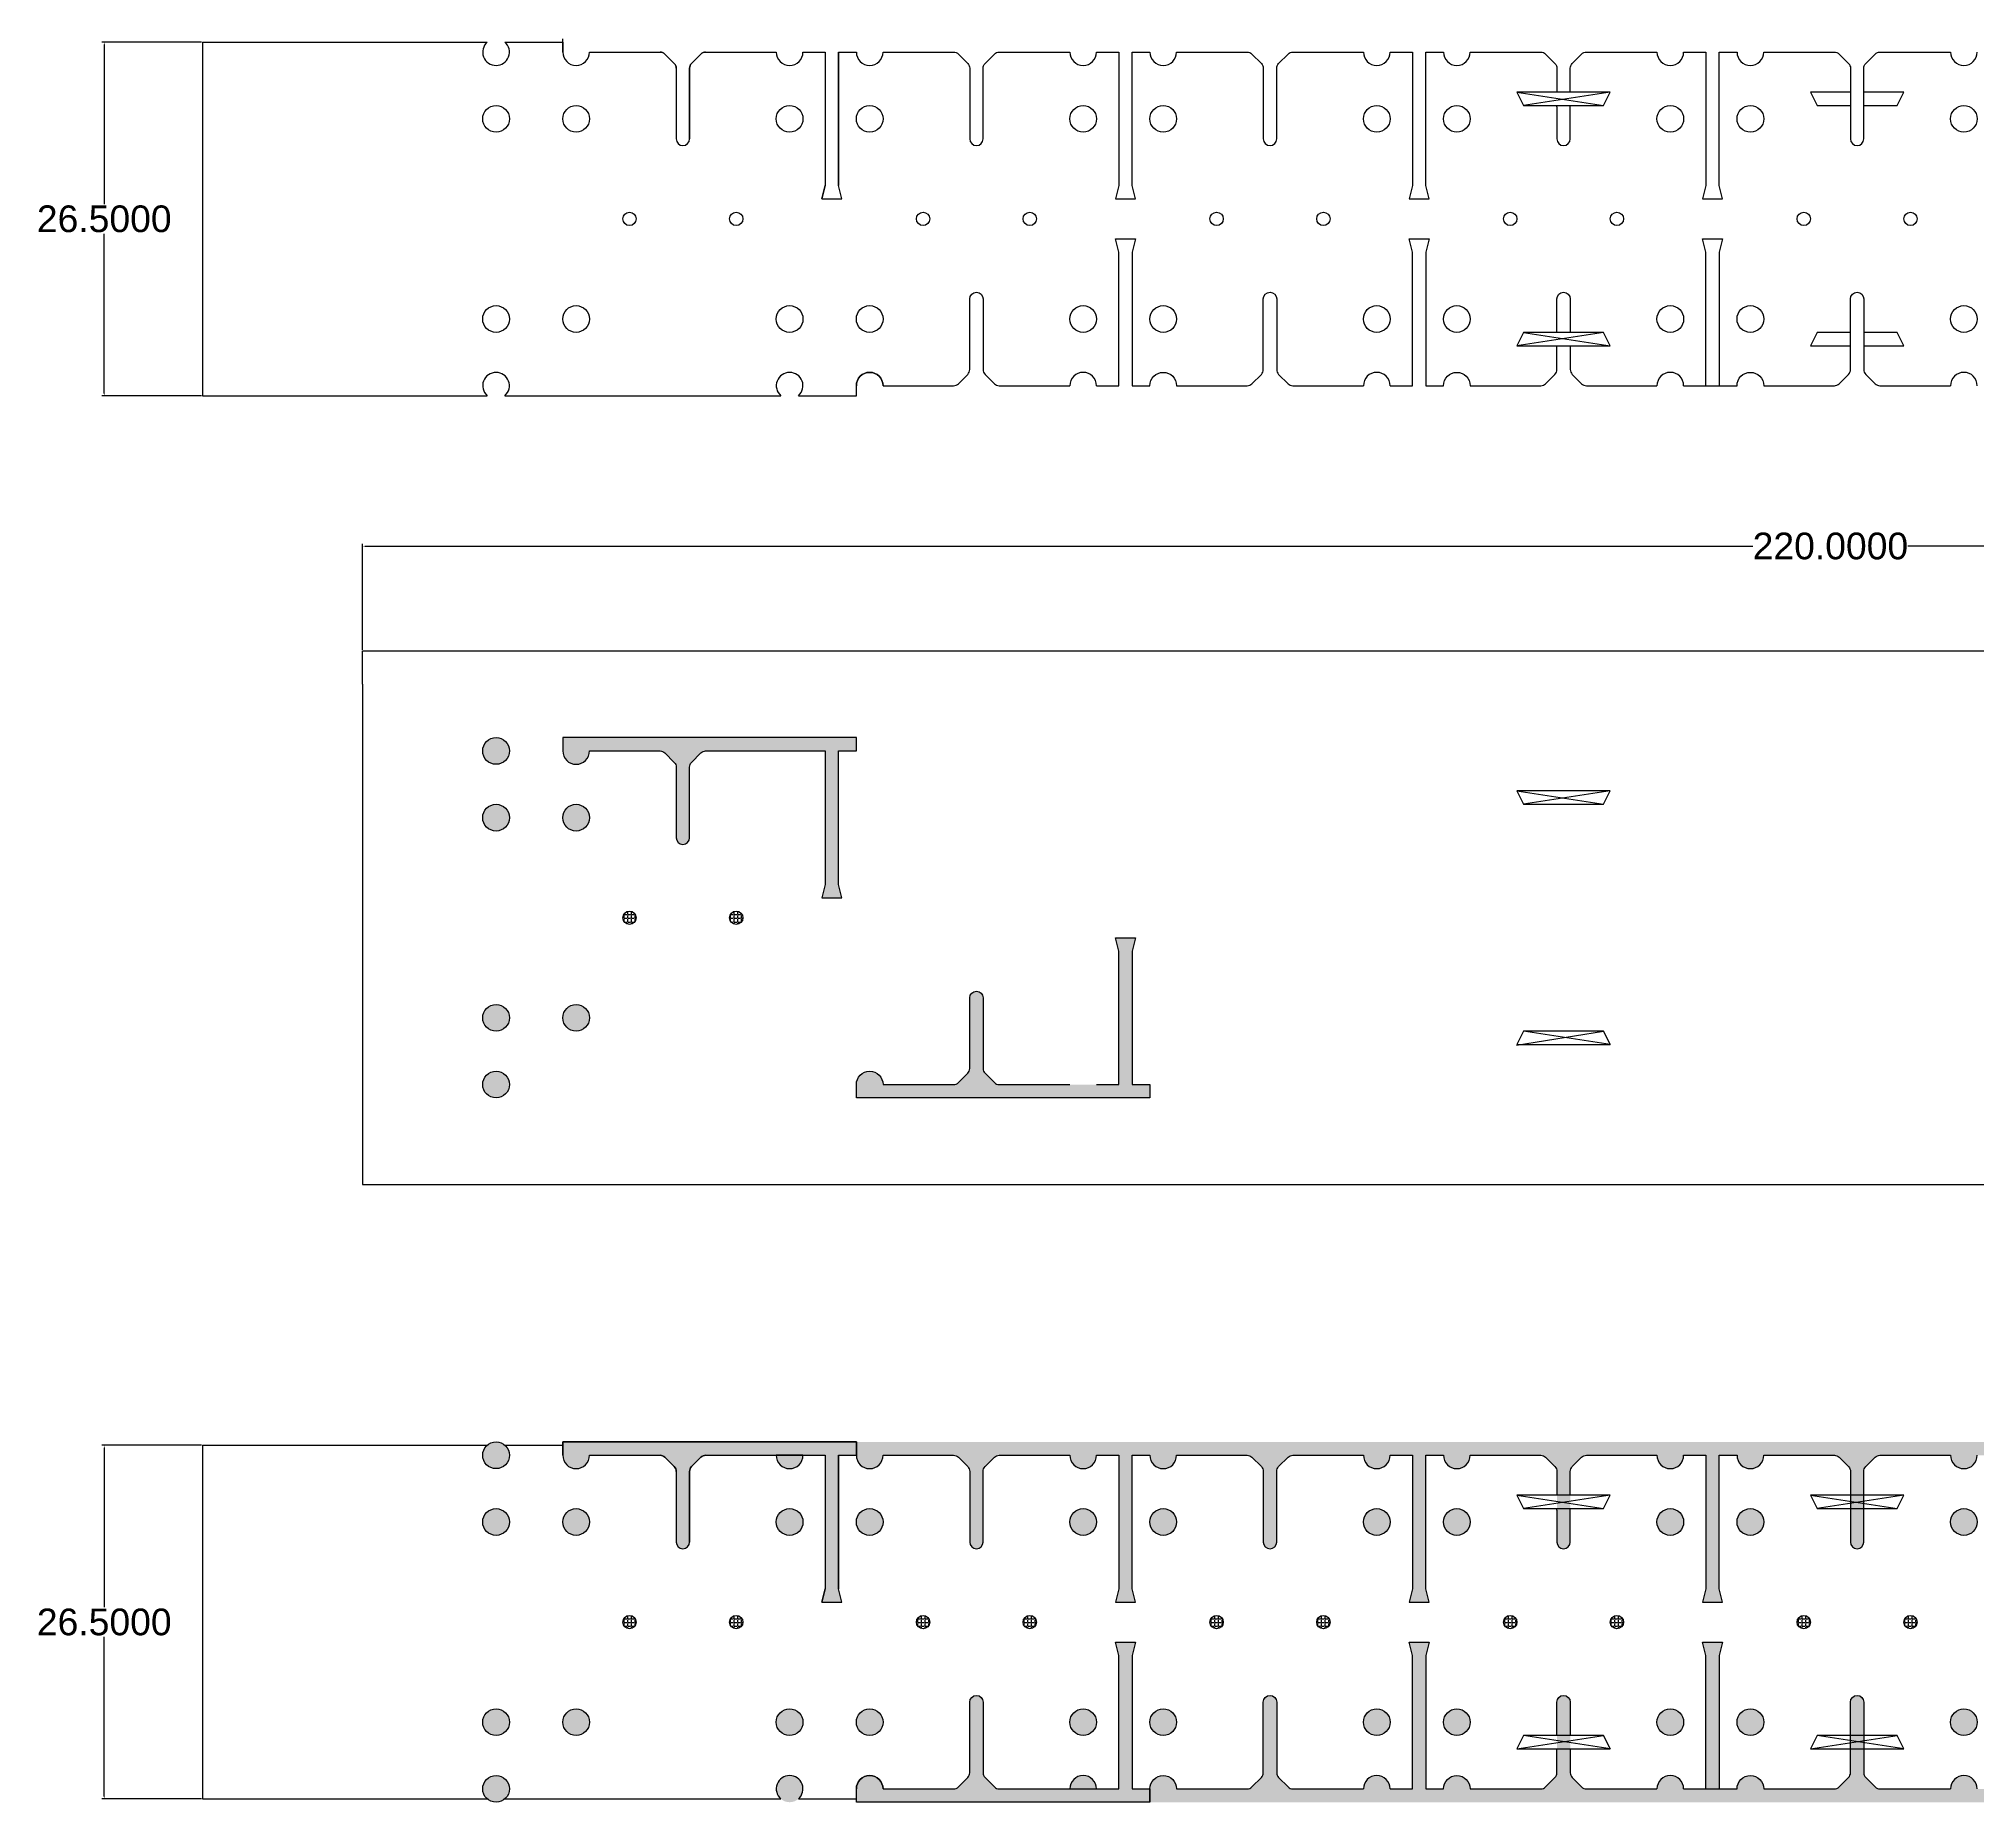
# Model space of a CAD drawing. Header units: inches. Extents: x -23 to 8667, y -441 to 273.
# Drawn here: x 0.4 to 145.7, y 132.9 to 265 of the extents above; entities that cross this region are included whole.
import ezdxf

# ---------------------------------------------------------------- set-up
doc = ezdxf.new("R2010")
doc.units = ezdxf.units.IN
doc.header["$MEASUREMENT"] = 0
doc.styles.get("Standard").update_dxf_attribs({"font": 'arial.ttf'})
doc.dimstyles.get("Standard").update_dxf_attribs({"dimtxt": 0.18, "dimasz": 0.18, "dimexe": 0.18, "dimexo": 0.0625, "dimgap": 0.09, "dimtad": 0, "dimtih": 1, "dimtoh": 1, "dimdec": 4, "dimzin": 0, "dimdsep": 46, "dimtxsty": 'Standard', "dimcen": 0.09, "dimadec": 0, "dimazin": 0, "dimtfac": 1, "dimtdec": 4, "dimtofl": 0, "dimtmove": 0, "dimatfit": 3, "dimfxl": 1, "dimtolj": 1, "dimtzin": 0, "dimarcsym": 0})
pattern_1 = [(0, (-9e-15, -46.46455), (0, 0.275), [0.2, -0.075]), (90, (-9e-15, -46.46455), (-0.275, 2e-17), [0.2, -0.075])]
pattern_2 = [(0, (-4e-14, -48.68457), (0, 0.275), [0.2, -0.075]), (90, (-4e-14, -48.68457), (-0.275, 2e-17), [0.2, -0.075])]
pattern_3 = [(0, (22, -46.46455), (0, 0.275), [0.2, -0.075]), (90, (22, -46.46455), (-0.275, 2e-17), [0.2, -0.075])]
pattern_4 = [(0, (44, -46.46455), (0, 0.275), [0.2, -0.075]), (90, (44, -46.46455), (-0.275, 2e-17), [0.2, -0.075])]
pattern_5 = [(0, (66, -46.46455), (0, 0.275), [0.2, -0.075]), (90, (66, -46.46455), (-0.275, 2e-17), [0.2, -0.075])]
pattern_6 = [(0, (88, -46.46455), (0, 0.275), [0.2, -0.075]), (90, (88, -46.46455), (-0.275, 2e-17), [0.2, -0.075])]

# ---------------------------------------------------------------- blocks, each defined once
blk = doc.blocks.new('*D21')
at = {"color": 0, "lineweight": -2, "transparency": 16777216}
for p, q in [((24.67, 219.2), (24.67, 227.16)), ((24.85, 226.98), (128.86, 226.98)), ((244.49, 226.98), (140.48, 226.98)), ((244.67, 219.2), (244.67, 227.16))]:
    blk.add_line(p, q, dxfattribs=at)
at = {"color": 0, "transparency": 16777216}
for points in [[(24.85, 227.01), (24.85, 226.95), (24.67, 226.98)], [(244.49, 227.01), (244.49, 226.95), (244.67, 226.98)]]:
    blk.add_solid(points, dxfattribs=at)
at = {"layer": 'Defpoints', "color": 0, "transparency": 16777216}
for p in [(244.67, 226.98), (24.67, 219.13), (244.67, 219.13)]:
    blk.add_point(p, dxfattribs=at)
at = {"color": 0, "transparency": 16777216, "insert": (134.67, 226.98), "char_height": 0.18, "attachment_point": 5}
blk.add_mtext('\\A1;{\\H11.11111x;220.0000}', dxfattribs=at)
blk = doc.blocks.new('*D23')
at = {"color": 0, "lineweight": -2, "transparency": 16777216}
for p, q in [((12.61, 159.6), (5.13, 159.6)), ((5.31, 159.42), (5.31, 147.47)), ((5.31, 133.28), (5.31, 145.24)), ((12.61, 133.1), (5.13, 133.1))]:
    blk.add_line(p, q, dxfattribs=at)
at = {"color": 0, "transparency": 16777216}
for points in [[(5.28, 159.42), (5.34, 159.42), (5.31, 159.6)], [(5.28, 133.28), (5.34, 133.28), (5.31, 133.1)]]:
    blk.add_solid(points, dxfattribs=at)
at = {"layer": 'Defpoints', "color": 0, "transparency": 16777216}
for p in [(12.67, 159.6), (5.31, 133.1), (12.67, 133.1)]:
    blk.add_point(p, dxfattribs=at)
at = {"color": 0, "transparency": 16777216, "insert": (5.31, 146.35), "char_height": 0.18, "attachment_point": 5}
blk.add_mtext('\\A1;{\\H11.11111x;26.5000}', dxfattribs=at)
blk = doc.blocks.new('*D28')
at = {"color": 0, "lineweight": -2, "transparency": 16777216}
for p, q in [((12.61, 264.75), (5.13, 264.75)), ((5.31, 264.57), (5.31, 252.61)), ((5.31, 238.43), (5.31, 250.39)), ((12.61, 238.25), (5.13, 238.25))]:
    blk.add_line(p, q, dxfattribs=at)
at = {"color": 0, "transparency": 16777216}
for points in [[(5.28, 264.57), (5.34, 264.57), (5.31, 264.75)], [(5.28, 238.43), (5.34, 238.43), (5.31, 238.25)]]:
    blk.add_solid(points, dxfattribs=at)
at = {"layer": 'Defpoints', "color": 0, "transparency": 16777216}
for p in [(12.67, 264.75), (5.31, 238.25), (12.67, 238.25)]:
    blk.add_point(p, dxfattribs=at)
at = {"color": 0, "transparency": 16777216, "insert": (5.31, 251.5), "char_height": 0.18, "attachment_point": 5}
blk.add_mtext('\\A1;{\\H11.11111x;26.5000}', dxfattribs=at)

msp = doc.modelspace()

# ---------------------------------------------------------------- hatches: boundary and pattern name
h = msp.add_hatch()
h.set_pattern_fill('ANGLE', color=256)
h.set_pattern_definition(pattern_2)
h.paths.add_polyline_path([(41.67258, 206.63385, 1), (39.67258, 206.63385, 1)], flags=17)
h.paths.add_polyline_path([(35.67258, 206.63385, 1), (33.67258, 206.63385, 1)])
h.paths.add_polyline_path([(35.67258, 211.63385, 1), (33.67258, 211.63385, 1)])
h.paths.add_polyline_path([(35.67258, 191.63385, 1), (33.67258, 191.63385, 1)])
h.paths.add_polyline_path([(39.67258, 191.63385, 1), (41.67258, 191.63385, 1)])
h.paths.add_polyline_path([(33.67258, 186.63385, 1), (35.67258, 186.63385, 1)])
h = msp.add_hatch()
h.set_pattern_fill('ANGLE', color=256)
h.set_pattern_definition(pattern_2)
h.paths.add_polyline_path([(50.02613, 211.48741, -0.198912367), (50.37968, 211.63385), (55.67258, 211.63385), (57.67258, 211.63385), (59.34186, 211.63385), (59.34186, 201.63385), (59.09186, 200.63385), (60.59186, 200.63385), (60.34186, 201.63385), (60.34186, 211.63385), (61.67258, 211.63385), (61.67258, 212.63385), (57.67258, 212.63385), (39.67258, 212.63385), (39.67258, 212.38385), (39.67258, 211.63385, 1), (41.67258, 211.63385), (46.96547, 211.63385, -0.198912367), (47.31902, 211.48741), (48.02613, 210.7803, -0.198912367), (48.17258, 210.42675), (48.17258, 205.13385, 0.414213562), (48.67258, 204.63385, 0.414213562), (49.17258, 205.13385), (49.17258, 210.42675, -0.198912367), (49.31902, 210.7803)])
h = msp.add_hatch()
h.set_pattern_fill('ANGLE', color=256)
h.set_pattern_definition(pattern_2)
h.paths.add_polyline_path([(45.17258, 199.13385, 1), (44.17258, 199.13385, 1)])
h.paths.add_polyline_path([(53.17258, 199.13385, 1), (52.17258, 199.13385, 1)])
h = msp.add_hatch()
h.set_pattern_fill('ANGLE', color=256)
h.set_pattern_definition(pattern_2)
h.paths.add_polyline_path([(83.67258, 186.63385), (82.34186, 186.63385), (82.34186, 196.63385), (82.59186, 197.63385), (81.09186, 197.63385), (81.34186, 196.63385), (81.34186, 186.63385), (79.67258, 186.63385), (77.67258, 186.63385), (72.37968, 186.63385, -0.198912367), (72.02613, 186.7803), (71.31902, 187.48741, -0.198912367), (71.17258, 187.84096), (71.17258, 193.13385, 0.414213562), (70.67258, 193.63385, 0.414213562), (70.17258, 193.13385), (70.17258, 187.84096, -0.198912367), (70.02613, 187.48741), (69.31902, 186.7803, -0.198912367), (68.96547, 186.63385), (63.67258, 186.63385, 1), (61.67258, 186.63385), (61.67258, 185.88385), (61.67258, 185.63385), (79.67258, 185.63385), (83.67258, 185.63385), (83.67258, 185.88385)])
h = msp.add_hatch()
h.set_pattern_fill('ANGLE', color=256)
h.set_pattern_definition(pattern_1)
h.paths.add_polyline_path([(57.67258, 159.85387), (61.67258, 159.85387), (61.67258, 159.60387), (61.67258, 158.85387), (60.34186, 158.85387), (60.34186, 148.85387), (60.59186, 147.85387), (59.09186, 147.85387), (59.34186, 148.85387), (59.34186, 158.85387), (57.67258, 158.85387), (55.67258, 158.85387), (50.37968, 158.85387, 0.198912367), (50.02613, 158.70742), (49.31902, 158.00032, 0.198912367), (49.17258, 157.64676), (49.17258, 152.35387, -0.414213562), (48.67258, 151.85387, -0.414213562), (48.17258, 152.35387), (48.17258, 157.64676, 0.198912367), (48.02613, 158.00032), (47.31902, 158.70742, 0.198912367), (46.96547, 158.85387), (41.67258, 158.85387, -1), (39.67258, 158.85387), (39.67258, 159.60387), (39.67258, 159.85387)])
h.paths.add_polyline_path([(39.67258, 153.85387, -1), (41.67258, 153.85387, -1)], flags=17)
h.paths.add_polyline_path([(33.67258, 153.85387, -1), (35.67258, 153.85387, -1)])
h.paths.add_polyline_path([(35.67258, 158.85387, -1), (33.67258, 158.85387, -1)])
h.paths.add_polyline_path([(35.67258, 138.85387, -1), (33.67258, 138.85387, -1)])
h.paths.add_polyline_path([(39.67258, 138.85387, -1), (41.67258, 138.85387, -1)])
h.paths.add_polyline_path([(35.67258, 133.85387, -1), (33.67258, 133.85387, -1)])
h = msp.add_hatch()
h.set_pattern_fill('ANGLE', color=256)
h.set_pattern_definition(pattern_3)
h.paths.add_polyline_path([(79.67258, 159.85387), (83.67258, 159.85387), (83.67258, 159.60387), (83.67258, 158.85387), (82.34186, 158.85387), (82.34186, 148.85387), (82.59186, 147.85387), (81.09186, 147.85387), (81.34186, 148.85387), (81.34186, 158.85387), (79.67258, 158.85387), (77.67258, 158.85387), (72.37968, 158.85387, 0.198912367), (72.02613, 158.70742), (71.31902, 158.00032, 0.198912367), (71.17258, 157.64676), (71.17258, 152.35387, -0.414213562), (70.67258, 151.85387, -0.414213562), (70.17258, 152.35387), (70.17258, 157.64676, 0.198912367), (70.02613, 158.00032), (69.31902, 158.70742, 0.198912367), (68.96547, 158.85387), (63.67258, 158.85387, -1), (61.67258, 158.85387), (61.67258, 159.60387), (61.67258, 159.85387)])
h.paths.add_polyline_path([(61.67258, 153.85387, -1), (63.67258, 153.85387, -1)], flags=17)
h.paths.add_polyline_path([(55.67258, 153.85387, -1), (57.67258, 153.85387, -1)])
h.paths.add_polyline_path([(57.67258, 158.85387, -1), (55.67258, 158.85387, -1)])
h.paths.add_polyline_path([(57.67258, 138.85387, -1), (55.67258, 138.85387, -1)])
h.paths.add_polyline_path([(61.67258, 138.85387, -1), (63.67258, 138.85387, -1)])
h.paths.add_polyline_path([(57.67258, 133.85387, -1), (55.67258, 133.85387, -1)])
h = msp.add_hatch()
h.set_pattern_fill('ANGLE', color=256)
h.set_pattern_definition(pattern_4)
h.paths.add_polyline_path([(101.67258, 159.85387), (105.67258, 159.85387), (105.67258, 159.60387), (105.67258, 158.85387), (104.34186, 158.85387), (104.34186, 148.85387), (104.59186, 147.85387), (103.09186, 147.85387), (103.34186, 148.85387), (103.34186, 158.85387), (101.67258, 158.85387), (99.67258, 158.85387), (94.37968, 158.85387, 0.198912367), (94.02613, 158.70742), (93.31902, 158.00032, 0.198912367), (93.17258, 157.64676), (93.17258, 152.35387, -0.414213562), (92.67258, 151.85387, -0.414213562), (92.17258, 152.35387), (92.17258, 157.64676, 0.198912367), (92.02613, 158.00032), (91.31902, 158.70742, 0.198912367), (90.96547, 158.85387), (85.67258, 158.85387, -1), (83.67258, 158.85387), (83.67258, 159.60387), (83.67258, 159.85387)])
h.paths.add_polyline_path([(83.67258, 153.85387, -1), (85.67258, 153.85387, -1)], flags=17)
h.paths.add_polyline_path([(77.67258, 153.85387, -1), (79.67258, 153.85387, -1)])
h.paths.add_polyline_path([(79.67258, 158.85387, -1), (77.67258, 158.85387, -1)])
h.paths.add_polyline_path([(79.67258, 138.85387, -1), (77.67258, 138.85387, -1)])
h.paths.add_polyline_path([(83.67258, 138.85387, -1), (85.67258, 138.85387, -1)])
h.paths.add_polyline_path([(79.67258, 133.85387, -1), (77.67258, 133.85387, -1)])
h = msp.add_hatch()
h.set_pattern_fill('ANGLE', color=256)
h.set_pattern_definition(pattern_5)
h.paths.add_polyline_path([(123.67258, 159.85387), (127.67258, 159.85387), (127.67258, 159.60387), (127.67258, 158.85387), (126.34186, 158.85387), (126.34186, 148.85387), (126.59186, 147.85387), (125.09186, 147.85387), (125.34186, 148.85387), (125.34186, 158.85387), (123.67258, 158.85387), (121.67258, 158.85387), (116.37968, 158.85387, 0.198912367), (116.02613, 158.70742), (115.31902, 158.00032, 0.198912367), (115.17258, 157.64676), (115.17258, 152.35387, -0.414213562), (114.67258, 151.85387, -0.414213562), (114.17258, 152.35387), (114.17258, 157.64676, 0.198912367), (114.02613, 158.00032), (113.31902, 158.70742, 0.198912367), (112.96547, 158.85387), (107.67258, 158.85387, -1), (105.67258, 158.85387), (105.67258, 159.60387), (105.67258, 159.85387)])
h.paths.add_polyline_path([(105.67258, 153.85387, -1), (107.67258, 153.85387, -1)], flags=17)
h.paths.add_polyline_path([(99.67258, 153.85387, -1), (101.67258, 153.85387, -1)])
h.paths.add_polyline_path([(101.67258, 158.85387, -1), (99.67258, 158.85387, -1)])
h.paths.add_polyline_path([(101.67258, 138.85387, -1), (99.67258, 138.85387, -1)])
h.paths.add_polyline_path([(105.67258, 138.85387, -1), (107.67258, 138.85387, -1)])
h.paths.add_polyline_path([(101.67258, 133.85387, -1), (99.67258, 133.85387, -1)])
h = msp.add_hatch()
h.set_pattern_fill('ANGLE', color=256)
h.set_pattern_definition(pattern_6)
h.paths.add_polyline_path([(145.67258, 159.85387), (149.67258, 159.85387), (149.67258, 159.60387), (149.67258, 158.85387), (148.34186, 158.85387), (148.34186, 148.85387), (148.59186, 147.85387), (147.09186, 147.85387), (147.34186, 148.85387), (147.34186, 158.85387), (145.67258, 158.85387), (143.67258, 158.85387), (138.37968, 158.85387, 0.198912367), (138.02613, 158.70742), (137.31902, 158.00032, 0.198912367), (137.17258, 157.64676), (137.17258, 152.35387, -0.414213562), (136.67258, 151.85387, -0.414213562), (136.17258, 152.35387), (136.17258, 157.64676, 0.198912367), (136.02613, 158.00032), (135.31902, 158.70742, 0.198912367), (134.96547, 158.85387), (129.67258, 158.85387, -1), (127.67258, 158.85387), (127.67258, 159.60387), (127.67258, 159.85387)])
h.paths.add_polyline_path([(127.67258, 153.85387, -1), (129.67258, 153.85387, -1)], flags=17)
h.paths.add_polyline_path([(121.67258, 153.85387, -1), (123.67258, 153.85387, -1)])
h.paths.add_polyline_path([(123.67258, 158.85387, -1), (121.67258, 158.85387, -1)])
h.paths.add_polyline_path([(123.67258, 138.85387, -1), (121.67258, 138.85387, -1)])
h.paths.add_polyline_path([(127.67258, 138.85387, -1), (129.67258, 138.85387, -1)])
h.paths.add_polyline_path([(123.67258, 133.85387, -1), (121.67258, 133.85387, -1)])
h = msp.add_hatch()
h.set_pattern_fill('ANGLE', color=256)
h.set_pattern_definition([(0, (110, -46.46455), (0, 0.275), [0.2, -0.075]), (90, (110, -46.46455), (-0.275, 2e-17), [0.2, -0.075])])
h.paths.add_polyline_path([(167.67258, 159.85387), (171.67258, 159.85387), (171.67258, 159.60387), (171.67258, 158.85387), (170.34186, 158.85387), (170.34186, 148.85387), (170.59186, 147.85387), (169.09186, 147.85387), (169.34186, 148.85387), (169.34186, 158.85387), (167.67258, 158.85387), (165.67258, 158.85387), (160.37968, 158.85387, 0.198912367), (160.02613, 158.70742), (159.31902, 158.00032, 0.198912367), (159.17258, 157.64676), (159.17258, 152.35387, -0.414213562), (158.67258, 151.85387, -0.414213562), (158.17258, 152.35387), (158.17258, 157.64676, 0.198912367), (158.02613, 158.00032), (157.31902, 158.70742, 0.198912367), (156.96547, 158.85387), (151.67258, 158.85387, -1), (149.67258, 158.85387), (149.67258, 159.60387), (149.67258, 159.85387)])
h.paths.add_polyline_path([(149.67258, 153.85387, -1), (151.67258, 153.85387, -1)], flags=17)
h.paths.add_polyline_path([(143.67258, 153.85387, -1), (145.67258, 153.85387, -1)])
h.paths.add_polyline_path([(145.67258, 158.85387, -1), (143.67258, 158.85387, -1)])
h.paths.add_polyline_path([(145.67258, 138.85387, -1), (143.67258, 138.85387, -1)])
h.paths.add_polyline_path([(149.67258, 138.85387, -1), (151.67258, 138.85387, -1)])
h.paths.add_polyline_path([(145.67258, 133.85387, -1), (143.67258, 133.85387, -1)])
h = msp.add_hatch()
h.set_pattern_fill('ANGLE', color=256)
h.set_pattern_definition(pattern_1)
h.paths.add_polyline_path([(45.17258, 146.35387, 1), (44.17258, 146.35387, 1)])
h.paths.add_polyline_path([(53.17258, 146.35387, 1), (52.17258, 146.35387, 1)])
h = msp.add_hatch()
h.set_pattern_fill('ANGLE', color=256)
h.set_pattern_definition(pattern_3)
h.paths.add_polyline_path([(67.17258, 146.35387, 1), (66.17258, 146.35387, 1)])
h.paths.add_polyline_path([(75.17258, 146.35387, 1), (74.17258, 146.35387, 1)])
h = msp.add_hatch()
h.set_pattern_fill('ANGLE', color=256)
h.set_pattern_definition(pattern_4)
h.paths.add_polyline_path([(89.17258, 146.35387, 1), (88.17258, 146.35387, 1)])
h.paths.add_polyline_path([(97.17258, 146.35387, 1), (96.17258, 146.35387, 1)])
h = msp.add_hatch()
h.set_pattern_fill('ANGLE', color=256)
h.set_pattern_definition(pattern_5)
h.paths.add_polyline_path([(111.17258, 146.35387, 1), (110.17258, 146.35387, 1)])
h.paths.add_polyline_path([(119.17258, 146.35387, 1), (118.17258, 146.35387, 1)])
h = msp.add_hatch()
h.set_pattern_fill('ANGLE', color=256)
h.set_pattern_definition(pattern_6)
h.paths.add_polyline_path([(133.17258, 146.35387, 1), (132.17258, 146.35387, 1)])
h.paths.add_polyline_path([(141.17258, 146.35387, 1), (140.17258, 146.35387, 1)])
h = msp.add_hatch()
h.set_pattern_fill('ANGLE', color=256)
h.set_pattern_definition(pattern_1)
h.paths.add_polyline_path([(83.67258, 133.85387), (82.34186, 133.85387), (82.34186, 143.85387), (82.59186, 144.85387), (81.09186, 144.85387), (81.34186, 143.85387), (81.34186, 133.85387), (79.67258, 133.85387), (77.67258, 133.85387), (72.37968, 133.85387, -0.198912367), (72.02613, 134.00032), (71.31902, 134.70742, -0.198912367), (71.17258, 135.06098), (71.17258, 140.35387, 0.414213562), (70.67258, 140.85387, 0.414213562), (70.17258, 140.35387), (70.17258, 135.06098, -0.198912367), (70.02613, 134.70742), (69.31902, 134.00032, -0.198912367), (68.96547, 133.85387), (63.67258, 133.85387, 1), (61.67258, 133.85387), (61.67258, 133.10387), (61.67258, 132.85387), (79.67258, 132.85387), (83.67258, 132.85387), (83.67258, 133.10387)])
h = msp.add_hatch()
h.set_pattern_fill('ANGLE', color=256)
h.set_pattern_definition(pattern_3)
h.paths.add_polyline_path([(105.67258, 133.85387), (104.34186, 133.85387), (104.34186, 143.85387), (104.59186, 144.85387), (103.09186, 144.85387), (103.34186, 143.85387), (103.34186, 133.85387), (101.67258, 133.85387), (99.67258, 133.85387), (94.37968, 133.85387, -0.198912367), (94.02613, 134.00032), (93.31902, 134.70742, -0.198912367), (93.17258, 135.06098), (93.17258, 140.35387, 0.414213562), (92.67258, 140.85387, 0.414213562), (92.17258, 140.35387), (92.17258, 135.06098, -0.198912367), (92.02613, 134.70742), (91.31902, 134.00032, -0.198912367), (90.96547, 133.85387), (85.67258, 133.85387, 1), (83.67258, 133.85387), (83.67258, 133.10387), (83.67258, 132.85387), (101.67258, 132.85387), (105.67258, 132.85387), (105.67258, 133.10387)])
h = msp.add_hatch()
h.set_pattern_fill('ANGLE', color=256)
h.set_pattern_definition(pattern_4)
h.paths.add_polyline_path([(127.67258, 133.85387), (126.34186, 133.85387), (126.34186, 143.85387), (126.59186, 144.85387), (125.09186, 144.85387), (125.34186, 143.85387), (125.34186, 133.85387), (123.67258, 133.85387), (121.67258, 133.85387), (116.37968, 133.85387, -0.198912367), (116.02613, 134.00032), (115.31902, 134.70742, -0.198912367), (115.17258, 135.06098), (115.17258, 140.35387, 0.414213562), (114.67258, 140.85387, 0.414213562), (114.17258, 140.35387), (114.17258, 135.06098, -0.198912367), (114.02613, 134.70742), (113.31902, 134.00032, -0.198912367), (112.96547, 133.85387), (107.67258, 133.85387, 1), (105.67258, 133.85387), (105.67258, 133.10387), (105.67258, 132.85387), (123.67258, 132.85387), (127.67258, 132.85387), (127.67258, 133.10387)])
h = msp.add_hatch()
h.set_pattern_fill('ANGLE', color=256)
h.set_pattern_definition(pattern_5)
h.paths.add_polyline_path([(149.67258, 133.85387), (148.34186, 133.85387), (148.34186, 143.85387), (148.59186, 144.85387), (147.09186, 144.85387), (147.34186, 143.85387), (147.34186, 133.85387), (145.67258, 133.85387), (143.67258, 133.85387), (138.37968, 133.85387, -0.198912367), (138.02613, 134.00032), (137.31902, 134.70742, -0.198912367), (137.17258, 135.06098), (137.17258, 140.35387, 0.414213562), (136.67258, 140.85387, 0.414213562), (136.17258, 140.35387), (136.17258, 135.06098, -0.198912367), (136.02613, 134.70742), (135.31902, 134.00032, -0.198912367), (134.96547, 133.85387), (129.67258, 133.85387, 1), (127.67258, 133.85387), (127.67258, 133.10387), (127.67258, 132.85387), (145.67258, 132.85387), (149.67258, 132.85387), (149.67258, 133.10387)])

# ---------------------------------------------------------------- linework, layer by layer
for p, q in [((12.67258, 264.75243), (34.01114, 264.75243)), ((12.67258, 264.75243), (12.67258, 238.25243)), ((12.67258, 264.75243), (34.01114, 264.75243)), ((35.33401, 264.75243), (39.67258, 264.75243)), ((39.67258, 264.75243), (39.67258, 265.00243)), ((39.67258, 264.00243), (39.67258, 264.75243)), ((41.67258, 264.00243), (46.96547, 264.00243)), ((47.31902, 263.85598), (48.02613, 263.14887)), ((50.02613, 263.85598), (49.31902, 263.14887)), ((50.37968, 264.00243), (55.67258, 264.00243)), ((57.67258, 264.00243), (59.34186, 264.00243)), ((59.34186, 264.00243), (59.34186, 254.00243)), ((60.34186, 264.00243), (60.34186, 254.00243)), ((60.34186, 264.00243), (61.67258, 264.00243)), ((63.67258, 264.00243), (68.96547, 264.00243)), ((72.37968, 264.00243), (77.67258, 264.00243)), ((79.67258, 264.00243), (81.34186, 264.00243)), ((82.34186, 264.00243), (83.67258, 264.00243)), ((85.67258, 264.00243), (90.96547, 264.00243)), ((94.37968, 264.00243), (99.67258, 264.00243)), ((101.67258, 264.00243), (103.34186, 264.00243)), ((104.34186, 264.00243), (105.67258, 264.00243)), ((107.67258, 264.00243), (112.96547, 264.00243)), ((116.37968, 264.00243), (121.67258, 264.00243)), ((123.67258, 264.00243), (125.34186, 264.00243)), ((126.34186, 264.00243), (127.67258, 264.00243)), ((129.67258, 264.00243), (134.96547, 264.00243)), ((138.37968, 264.00243), (143.67258, 264.00243)), ((48.17258, 262.79532), (48.17258, 257.50243)), ((49.17258, 262.79532), (49.17258, 257.50243)), ((111.17258, 261.00243), (117.67258, 260.00243)), ((118.17258, 261.00243), (111.67258, 260.00243)), ((117.67258, 260.00243), (118.17258, 261.00243)), ((114.17258, 259.8944), (114.17258, 260.00243)), ((115.17258, 259.8944), (115.17258, 260.00243)), ((48.67258, 257.00243), (48.67258, 257.00243)), ((59.09186, 253.00243), (59.34186, 254.00243)), ((59.09186, 253.00243), (60.59186, 253.00243)), ((60.59186, 253.00243), (60.34186, 254.00243)), ((117.67258, 243.00243), (111.17258, 242.00243)), ((111.67258, 243.00243), (118.17258, 242.00243)), ((118.17258, 242.00243), (117.67258, 243.00243)), ((12.67258, 238.25243), (34.01114, 238.25243)), ((35.33401, 238.25243), (56.01114, 238.25243)), ((57.33401, 238.25243), (61.67258, 238.25243)), ((85.67258, 239.00243), (90.96547, 239.00243)), ((94.37968, 239.00243), (99.67258, 239.00243)), ((101.67258, 239.00243), (103.34186, 239.00243)), ((104.34186, 239.00243), (105.67258, 239.00243)), ((107.67258, 239.00243), (112.96547, 239.00243)), ((116.37968, 239.00243), (121.67258, 239.00243)), ((123.67258, 239.00243), (125.34186, 239.00243)), ((123.67258, 239.00243), (127.67258, 239.00243)), ((126.34186, 239.00243), (127.67258, 239.00243)), ((129.67258, 239.00243), (134.96547, 239.00243)), ((129.67258, 239.00243), (134.96547, 239.00243)), ((138.37968, 239.00243), (143.67258, 239.00243)), ((138.37968, 239.00243), (143.67258, 239.00243)), ((24.67258, 216.63385), (24.67258, 219.13385)), ((24.67258, 219.13385), (244.67258, 219.13385)), ((24.67258, 216.63385), (24.67258, 181.63385)), ((111.17258, 208.63385), (117.67258, 207.63385)), ((118.17258, 208.63385), (111.67258, 207.63385)), ((117.67258, 207.63385), (118.17258, 208.63385)), ((111.1518, 189.59231), (117.67258, 190.63385)), ((118.17258, 189.63385), (111.67258, 190.63385)), ((117.67258, 190.63385), (118.17258, 189.63385)), ((24.67258, 181.63385), (24.67258, 179.13385)), ((24.67258, 179.13385), (244.67258, 179.13385)), ((39.67258, 159.60387), (39.67258, 159.85387)), ((39.67258, 159.85387), (57.67258, 159.85387)), ((57.67258, 159.85387), (61.67258, 159.85387)), ((61.67258, 159.85387), (61.67258, 159.60387)), ((12.67258, 159.60387), (34.01114, 159.60387)), ((12.67258, 159.60387), (12.67258, 133.10387)), ((12.67258, 159.60387), (34.01114, 159.60387)), ((35.33401, 159.60387), (39.67258, 159.60387)), ((39.67258, 158.85387), (39.67258, 159.60387)), ((41.67258, 158.85387), (46.96547, 158.85387)), ((47.31902, 158.70742), (48.02613, 158.00032)), ((50.02613, 158.70742), (49.31902, 158.00032)), ((50.37968, 158.85387), (55.67258, 158.85387)), ((57.67258, 158.85387), (55.67258, 158.85387)), ((57.67258, 158.85387), (59.34186, 158.85387)), ((59.34186, 158.85387), (59.34186, 148.85387)), ((60.34186, 158.85387), (60.34186, 148.85387)), ((60.34186, 158.85387), (61.67258, 158.85387)), ((61.67258, 158.85387), (61.67258, 159.60387)), ((63.67258, 158.85387), (68.96547, 158.85387)), ((72.37968, 158.85387), (77.67258, 158.85387)), ((79.67258, 158.85387), (81.34186, 158.85387)), ((82.34186, 158.85387), (83.67258, 158.85387)), ((85.67258, 158.85387), (90.96547, 158.85387)), ((94.37968, 158.85387), (99.67258, 158.85387)), ((101.67258, 158.85387), (103.34186, 158.85387)), ((104.34186, 158.85387), (105.67258, 158.85387)), ((107.67258, 158.85387), (112.96547, 158.85387)), ((116.37968, 158.85387), (121.67258, 158.85387)), ((123.67258, 158.85387), (125.34186, 158.85387)), ((126.34186, 158.85387), (127.67258, 158.85387)), ((129.67258, 158.85387), (134.96547, 158.85387)), ((138.37968, 158.85387), (143.67258, 158.85387)), ((48.17258, 157.64676), (48.17258, 152.35387)), ((49.17258, 157.64676), (49.17258, 152.35387)), ((111.17258, 155.85387), (117.67258, 154.85387)), ((118.17258, 155.85387), (111.67258, 154.85387)), ((117.67258, 154.85387), (118.17258, 155.85387)), ((133.17258, 155.85387), (139.67258, 154.85387)), ((140.17258, 155.85387), (133.67258, 154.85387)), ((114.17258, 154.74584), (114.17258, 154.85387)), ((115.17258, 154.74584), (115.17258, 154.85387)), ((48.67258, 151.85387), (48.67258, 151.85387)), ((59.09186, 147.85387), (59.34186, 148.85387)), ((60.59186, 147.85387), (60.34186, 148.85387)), ((59.09186, 147.85387), (60.59186, 147.85387)), ((111.17258, 136.85387), (117.67258, 137.85387)), ((118.17258, 136.85387), (111.67258, 137.85387)), ((117.67258, 137.85387), (118.17258, 136.85387)), ((133.17258, 136.85387), (139.67258, 137.85387)), ((140.17258, 136.85387), (133.67258, 137.85387)), ((77.67258, 133.85387), (79.67258, 133.85387)), ((85.67258, 133.85387), (90.96547, 133.85387)), ((94.37968, 133.85387), (99.67258, 133.85387)), ((101.67258, 133.85387), (103.34186, 133.85387)), ((104.34186, 133.85387), (105.67258, 133.85387)), ((107.67258, 133.85387), (112.96547, 133.85387)), ((116.37968, 133.85387), (121.67258, 133.85387)), ((123.67258, 133.85387), (125.34186, 133.85387)), ((123.67258, 133.85387), (127.67258, 133.85387)), ((126.34186, 133.85387), (127.67258, 133.85387)), ((129.67258, 133.85387), (134.96547, 133.85387)), ((129.67258, 133.85387), (134.96547, 133.85387)), ((138.37968, 133.85387), (143.67258, 133.85387)), ((138.37968, 133.85387), (143.67258, 133.85387)), ((12.67258, 133.10387), (34.01114, 133.10387)), ((35.33401, 133.10387), (56.01114, 133.10387)), ((57.33401, 133.10387), (61.67258, 133.10387))]:
    msp.add_line(p, q)
for points in [[(39.67258, 264.75243), (39.67258, 264.00243, 1), (41.67258, 264.00243), (46.96547, 264.00243, -0.198912367), (47.31902, 263.85598), (48.02613, 263.14887, -0.198912367), (48.17258, 262.79532), (48.17258, 257.50243, 0.414213562), (48.67258, 257.00243, 0.414213562), (49.17258, 257.50243), (49.17258, 262.79532, -0.198912367), (49.31902, 263.14887), (50.02613, 263.85598, -0.198912367), (50.37968, 264.00243), (55.67258, 264.00243)], [(61.67258, 264.00243, 1), (63.67258, 264.00243), (68.96547, 264.00243, -0.198912367), (69.31902, 263.85598), (70.02613, 263.14887, -0.198912367), (70.17258, 262.79532), (70.17258, 257.50243, 0.414213562), (70.67258, 257.00243, 0.414213562), (71.17258, 257.50243), (71.17258, 262.79532, -0.198912367), (71.31902, 263.14887), (72.02613, 263.85598, -0.198912367), (72.37968, 264.00243), (77.67258, 264.00243)], [(83.67258, 264.00243, 1), (85.67258, 264.00243), (90.96547, 264.00243, -0.198912367), (91.31902, 263.85598), (92.02613, 263.14887, -0.198912367), (92.17258, 262.79532), (92.17258, 257.50243, 0.414213562), (92.67258, 257.00243, 0.414213562), (93.17258, 257.50243), (93.17258, 262.79532, -0.198912367), (93.31902, 263.14887), (94.02613, 263.85598, -0.198912367), (94.37968, 264.00243), (99.67258, 264.00243)], [(105.67258, 264.00243), (105.67258, 264.00243, 1), (107.67258, 264.00243), (112.96547, 264.00243, -0.198912367), (113.31902, 263.85598), (114.02613, 263.14887, -0.198912367), (114.17258, 262.79532), (114.17258, 261.00243)], [(115.17258, 261.00243), (115.17258, 262.79532, -0.198912367), (115.31902, 263.14887), (116.02613, 263.85598, -0.198912367), (116.37968, 264.00243), (121.67258, 264.00243)], [(127.67258, 264.00243, 1), (129.67258, 264.00243), (134.96547, 264.00243, -0.198912367), (135.31902, 263.85598), (136.02613, 263.14887, -0.198912367), (136.17258, 262.79532), (136.17258, 257.50243, 0.414213562), (136.67258, 257.00243, 0.414213562), (137.17258, 257.50243), (137.17258, 262.79532, -0.198912367), (137.31902, 263.14887), (138.02613, 263.85598, -0.198912367), (138.37968, 264.00243), (143.67258, 264.00243)], [(114.17258, 259.8944), (114.17258, 257.50243, 0.414213562), (114.67258, 257.00243, 0.414213562), (115.17258, 257.50243), (115.17258, 259.8944)], [(61.67258, 238.25243), (61.67258, 239.00243, -1), (63.67258, 239.00243), (68.96547, 239.00243, 0.198912367), (69.31902, 239.14887), (70.02613, 239.85598, 0.198912367), (70.17258, 240.20953), (70.17258, 245.50243, -0.414213562), (70.67258, 246.00243, -0.414213562), (71.17258, 245.50243), (71.17258, 240.20953, 0.198912367), (71.31902, 239.85598), (72.02613, 239.14887, 0.198912367), (72.37968, 239.00243), (77.67258, 239.00243)], [(83.67258, 239.00243, -1), (85.67258, 239.00243), (90.96547, 239.00243, 0.198912367), (91.31902, 239.14887), (92.02613, 239.85598, 0.198912367), (92.17258, 240.20953), (92.17258, 245.50243, -0.414213562), (92.67258, 246.00243, -0.414213562), (93.17258, 245.50243), (93.17258, 240.20953, 0.198912367), (93.31902, 239.85598), (94.02613, 239.14887, 0.198912367), (94.37968, 239.00243), (99.67258, 239.00243)], [(114.17258, 243.00243), (114.17258, 245.50243, -0.414213562), (114.67258, 246.00243, -0.414213562), (115.17258, 245.50243), (115.17258, 243.00243)], [(127.67258, 239.00243, -1), (129.67258, 239.00243), (134.96547, 239.00243, 0.198912367), (135.31902, 239.14887), (136.02613, 239.85598, 0.198912367), (136.17258, 240.20953), (136.17258, 245.50243, -0.414213562), (136.67258, 246.00243, -0.414213562), (137.17258, 245.50243), (137.17258, 240.20953, 0.198912367), (137.31902, 239.85598), (138.02613, 239.14887, 0.198912367), (138.37968, 239.00243), (143.67258, 239.00243)], [(105.67258, 239.00243, -1), (107.67258, 239.00243), (112.96547, 239.00243, 0.198912367), (113.31902, 239.14887), (114.02613, 239.85598, 0.198912367), (114.17258, 240.20953), (114.17258, 242.00243)], [(115.17258, 242.00243), (115.17258, 240.20953, 0.198912367), (115.31902, 239.85598), (116.02613, 239.14887, 0.198912367), (116.37968, 239.00243), (121.67258, 239.00243)], [(79.67258, 186.63385), (79.67258, 186.63385), (81.34186, 186.63385), (81.34186, 196.63385), (81.09186, 197.63385), (82.59186, 197.63385), (82.34186, 196.63385), (82.34186, 186.63385), (83.67258, 186.63385), (83.67258, 185.88385), (83.67258, 185.63385), (79.67258, 185.63385), (61.67258, 185.63385), (61.67258, 185.88385), (61.67258, 186.63385, -1), (63.67258, 186.63385), (68.96547, 186.63385, 0.198912367), (69.31902, 186.7803), (70.02613, 187.48741, 0.198912367), (70.17258, 187.84096), (70.17258, 193.13385, -0.414213562), (70.67258, 193.63385, -0.414213562), (71.17258, 193.13385), (71.17258, 187.84096, 0.198912367), (71.31902, 187.48741), (72.02613, 186.7803, 0.198912367), (72.37968, 186.63385), (77.67258, 186.63385)], [(61.67258, 159.85387), (61.67258, 159.60387), (61.67258, 158.85387, 1), (63.67258, 158.85387), (68.96547, 158.85387, -0.198912367), (69.31902, 158.70742), (70.02613, 158.00032, -0.198912367), (70.17258, 157.64676), (70.17258, 152.35387, 0.414213562), (70.67258, 151.85387, 0.414213562), (71.17258, 152.35387), (71.17258, 157.64676, -0.198912367), (71.31902, 158.00032), (72.02613, 158.70742, -0.198912367), (72.37968, 158.85387), (77.67258, 158.85387)], [(83.67258, 158.85387, 1), (85.67258, 158.85387), (90.96547, 158.85387, -0.198912367), (91.31902, 158.70742), (92.02613, 158.00032, -0.198912367), (92.17258, 157.64676), (92.17258, 152.35387, 0.414213562), (92.67258, 151.85387, 0.414213562), (93.17258, 152.35387), (93.17258, 157.64676, -0.198912367), (93.31902, 158.00032), (94.02613, 158.70742, -0.198912367), (94.37968, 158.85387), (99.67258, 158.85387)], [(105.67258, 158.85387), (105.67258, 158.85387, 1), (107.67258, 158.85387), (112.96547, 158.85387, -0.198912367), (113.31902, 158.70742), (114.02613, 158.00032, -0.198912367), (114.17258, 157.64676), (114.17258, 155.85387)], [(115.17258, 155.85387), (115.17258, 157.64676, -0.198912367), (115.31902, 158.00032), (116.02613, 158.70742, -0.198912367), (116.37968, 158.85387), (121.67258, 158.85387)], [(127.67258, 158.85387, 1), (129.67258, 158.85387), (134.96547, 158.85387, -0.198912367), (135.31902, 158.70742), (136.02613, 158.00032, -0.198912367), (136.17258, 157.64676), (136.17258, 152.35387, 0.414213562), (136.67258, 151.85387, 0.414213562), (137.17258, 152.35387), (137.17258, 157.64676, -0.198912367), (137.31902, 158.00032), (138.02613, 158.70742, -0.198912367), (138.37968, 158.85387), (143.67258, 158.85387)], [(114.17258, 154.74584), (114.17258, 152.35387, 0.414213562), (114.67258, 151.85387, 0.414213562), (115.17258, 152.35387), (115.17258, 154.74584)], [(79.67258, 133.85387), (79.67258, 133.85387), (81.34186, 133.85387), (81.34186, 143.85387), (81.09186, 144.85387), (82.59186, 144.85387), (82.34186, 143.85387), (82.34186, 133.85387), (83.67258, 133.85387), (83.67258, 133.10387), (83.67258, 132.85387), (79.67258, 132.85387), (61.67258, 132.85387), (61.67258, 133.10387), (61.67258, 133.85387, -1), (63.67258, 133.85387), (68.96547, 133.85387, 0.198912367), (69.31902, 134.00032), (70.02613, 134.70742, 0.198912367), (70.17258, 135.06098), (70.17258, 140.35387, -0.414213562), (70.67258, 140.85387, -0.414213562), (71.17258, 140.35387), (71.17258, 135.06098, 0.198912367), (71.31902, 134.70742), (72.02613, 134.00032, 0.198912367), (72.37968, 133.85387), (77.67258, 133.85387)], [(83.67258, 132.85387), (83.67258, 132.85387), (83.67258, 133.10387), (83.67258, 133.85387, -1), (85.67258, 133.85387), (90.96547, 133.85387, 0.198912367), (91.31902, 134.00032), (92.02613, 134.70742, 0.198912367), (92.17258, 135.06098), (92.17258, 140.35387, -0.414213562), (92.67258, 140.85387, -0.414213562), (93.17258, 140.35387), (93.17258, 135.06098, 0.198912367), (93.31902, 134.70742), (94.02613, 134.00032, 0.198912367), (94.37968, 133.85387), (99.67258, 133.85387)], [(114.17258, 137.85387), (114.17258, 140.35387, -0.414213562), (114.67258, 140.85387, -0.414213562), (115.17258, 140.35387), (115.17258, 137.85387)], [(127.67258, 133.85387, -1), (129.67258, 133.85387), (134.96547, 133.85387, 0.198912367), (135.31902, 134.00032), (136.02613, 134.70742, 0.198912367), (136.17258, 135.06098), (136.17258, 140.35387, -0.414213562), (136.67258, 140.85387, -0.414213562), (137.17258, 140.35387), (137.17258, 135.06098, 0.198912367), (137.31902, 134.70742), (138.02613, 134.00032, 0.198912367), (138.37968, 133.85387), (143.67258, 133.85387)], [(105.67258, 133.85387, -1), (107.67258, 133.85387), (112.96547, 133.85387, 0.198912367), (113.31902, 134.00032), (114.02613, 134.70742, 0.198912367), (114.17258, 135.06098), (114.17258, 136.85387)], [(115.17258, 136.85387), (115.17258, 135.06098, 0.198912367), (115.31902, 134.70742), (116.02613, 134.00032, 0.198912367), (116.37968, 133.85387), (121.67258, 133.85387)]]:
    msp.add_lwpolyline(points, format="xyb")
for points in [[(57.67258, 264.00243), (57.67258, 264.00243), (59.34186, 264.00243), (59.34186, 254.00243), (59.09186, 253.00243), (60.59186, 253.00243), (60.34186, 254.00243), (60.34186, 264.00243), (61.67258, 264.00243)], [(79.67258, 264.00243), (79.67258, 264.00243), (81.34186, 264.00243), (81.34186, 254.00243), (81.09186, 253.00243), (82.59186, 253.00243), (82.34186, 254.00243), (82.34186, 264.00243), (83.67258, 264.00243)], [(101.67258, 264.00243), (101.67258, 264.00243), (103.34186, 264.00243), (103.34186, 254.00243), (103.09186, 253.00243), (104.59186, 253.00243), (104.34186, 254.00243), (104.34186, 264.00243), (105.67258, 264.00243)], [(123.67258, 264.00243), (123.67258, 264.00243), (125.34186, 264.00243), (125.34186, 254.00243), (125.09186, 253.00243), (126.59186, 253.00243), (126.34186, 254.00243), (126.34186, 264.00243), (127.67258, 264.00243)], [(136.17258, 261.00243), (133.17258, 261.00243), (133.67258, 260.00243), (136.17258, 260.00243)], [(137.17258, 260.00243), (139.67258, 260.00243), (140.17258, 261.00243), (137.17258, 261.00243)], [(79.67258, 239.00243), (79.67258, 239.00243), (81.34186, 239.00243), (81.34186, 249.00243), (81.09186, 250.00243), (82.59186, 250.00243), (82.34186, 249.00243), (82.34186, 239.00243), (83.67258, 239.00243)], [(101.67258, 239.00243), (101.67258, 239.00243), (103.34186, 239.00243), (103.34186, 249.00243), (103.09186, 250.00243), (104.59186, 250.00243), (104.34186, 249.00243), (104.34186, 239.00243), (105.67258, 239.00243)], [(123.67258, 239.00243), (123.67258, 239.00243), (125.34186, 239.00243), (125.34186, 249.00243), (125.09186, 250.00243), (126.59186, 250.00243), (126.34186, 249.00243), (126.34186, 239.00243), (127.67258, 239.00243)], [(136.17258, 243.00243), (133.67258, 243.00243), (133.17258, 242.00243), (136.17258, 242.00243)], [(137.17258, 242.00243), (140.17258, 242.00243), (139.67258, 243.00243), (137.17258, 243.00243)], [(79.67258, 158.85387), (79.67258, 158.85387), (81.34186, 158.85387), (81.34186, 148.85387), (81.09186, 147.85387), (82.59186, 147.85387), (82.34186, 148.85387), (82.34186, 158.85387), (83.67258, 158.85387)], [(101.67258, 158.85387), (101.67258, 158.85387), (103.34186, 158.85387), (103.34186, 148.85387), (103.09186, 147.85387), (104.59186, 147.85387), (104.34186, 148.85387), (104.34186, 158.85387), (105.67258, 158.85387)], [(123.67258, 158.85387), (123.67258, 158.85387), (125.34186, 158.85387), (125.34186, 148.85387), (125.09186, 147.85387), (126.59186, 147.85387), (126.34186, 148.85387), (126.34186, 158.85387), (127.67258, 158.85387)], [(136.17258, 155.85387), (133.17258, 155.85387), (133.67258, 154.85387), (136.17258, 154.85387)], [(137.17258, 154.85387), (139.67258, 154.85387), (140.17258, 155.85387), (137.17258, 155.85387)], [(101.67258, 133.85387), (101.67258, 133.85387), (103.34186, 133.85387), (103.34186, 143.85387), (103.09186, 144.85387), (104.59186, 144.85387), (104.34186, 143.85387), (104.34186, 133.85387), (105.67258, 133.85387)], [(123.67258, 133.85387), (123.67258, 133.85387), (125.34186, 133.85387), (125.34186, 143.85387), (125.09186, 144.85387), (126.59186, 144.85387), (126.34186, 143.85387), (126.34186, 133.85387), (127.67258, 133.85387)], [(136.17258, 137.85387), (133.67258, 137.85387), (133.17258, 136.85387), (136.17258, 136.85387)], [(137.17258, 136.85387), (140.17258, 136.85387), (139.67258, 137.85387), (137.17258, 137.85387)]]:
    msp.add_lwpolyline(points)
for points in [[(118.17258, 261.00243), (111.17258, 261.00243), (111.67258, 260.00243), (117.67258, 260.00243)], [(111.17258, 242.00243), (118.17258, 242.00243), (117.67258, 243.00243), (111.67258, 243.00243)], [(83.67258, 238.00243)], [(118.17258, 208.63385), (111.17258, 208.63385), (111.67258, 207.63385), (117.67258, 207.63385)], [(111.17258, 189.63385), (118.17258, 189.63385), (117.67258, 190.63385), (111.67258, 190.63385)], [(118.17258, 155.85387), (111.17258, 155.85387), (111.67258, 154.85387), (117.67258, 154.85387)], [(140.17258, 155.85387), (133.17258, 155.85387), (133.67258, 154.85387), (139.67258, 154.85387)], [(111.17258, 136.85387), (118.17258, 136.85387), (117.67258, 137.85387), (111.67258, 137.85387)], [(133.17258, 136.85387), (140.17258, 136.85387), (139.67258, 137.85387), (133.67258, 137.85387)]]:
    msp.add_lwpolyline(points, close=True)
for points in [[(61.67258, 212.38385), (61.67258, 212.63385), (57.67258, 212.63385), (39.67258, 212.63385), (39.67258, 212.38385), (39.67258, 211.63385, 1), (41.67258, 211.63385), (46.96547, 211.63385, -0.198912367), (47.31902, 211.48741), (48.02613, 210.7803, -0.198912367), (48.17258, 210.42675), (48.17258, 205.13385, 0.414213562), (48.67258, 204.63385, 0.414213562), (49.17258, 205.13385), (49.17258, 210.42675, -0.198912367), (49.31902, 210.7803), (50.02613, 211.48741, -0.198912367), (50.37968, 211.63385), (55.67258, 211.63385), (57.67258, 211.63385), (59.34186, 211.63385), (59.34186, 201.63385), (59.09186, 200.63385), (60.59186, 200.63385), (60.34186, 201.63385), (60.34186, 211.63385), (61.67258, 211.63385)], [(61.67258, 159.60387), (61.67258, 159.85387), (57.67258, 159.85387), (39.67258, 159.85387), (39.67258, 159.60387), (39.67258, 158.85387, 1), (41.67258, 158.85387), (46.96547, 158.85387, -0.198912367), (47.31902, 158.70742), (48.02613, 158.00032, -0.198912367), (48.17258, 157.64676), (48.17258, 152.35387, 0.414213562), (48.67258, 151.85387, 0.414213562), (49.17258, 152.35387), (49.17258, 157.64676, -0.198912367), (49.31902, 158.00032), (50.02613, 158.70742, -0.198912367), (50.37968, 158.85387), (55.67258, 158.85387), (57.67258, 158.85387), (59.34186, 158.85387), (59.34186, 148.85387), (59.09186, 147.85387), (60.59186, 147.85387), (60.34186, 148.85387), (60.34186, 158.85387), (61.67258, 158.85387)]]:
    msp.add_lwpolyline(points, format="xyb", close=True)
for centre, radius in [((34.67258, 259.00243), 1), ((40.67258, 259.00243), 1), ((56.67258, 259.00243), 1), ((62.67258, 259.00243), 1), ((78.67258, 259.00243), 1), ((84.67258, 259.00243), 1), ((100.67258, 259.00243), 1), ((106.67258, 259.00243), 1), ((122.67258, 259.00243), 1), ((128.67258, 259.00243), 1), ((144.67258, 259.00243), 1), ((44.67258, 251.50243), 0.5), ((52.67258, 251.50243), 0.5), ((66.67258, 251.50243), 0.5), ((74.67258, 251.50243), 0.5), ((88.67258, 251.50243), 0.5), ((96.67258, 251.50243), 0.5), ((110.67258, 251.50243), 0.5), ((118.67258, 251.50243), 0.5), ((132.67258, 251.50243), 0.5), ((140.67258, 251.50243), 0.5), ((34.67258, 244.00243), 1), ((40.67258, 244.00243), 1), ((56.67258, 244.00243), 1), ((62.67258, 244.00243), 1), ((78.67258, 244.00243), 1), ((84.67258, 244.00243), 1), ((100.67258, 244.00243), 1), ((106.67258, 244.00243), 1), ((122.67258, 244.00243), 1), ((128.67258, 244.00243), 1), ((144.67258, 244.00243), 1), ((34.67258, 211.63385), 1), ((34.67258, 206.63385), 1), ((40.67258, 206.63385), 1), ((44.67258, 199.13385), 0.5), ((52.67258, 199.13385), 0.5), ((34.67258, 191.63385), 1), ((40.67258, 191.63385), 1), ((34.67258, 186.63385), 1), ((34.67258, 158.85387), 1), ((34.67258, 153.85387), 1), ((40.67258, 153.85387), 1), ((56.67258, 153.85387), 1), ((62.67258, 153.85387), 1), ((78.67258, 153.85387), 1), ((84.67258, 153.85387), 1), ((100.67258, 153.85387), 1), ((106.67258, 153.85387), 1), ((122.67258, 153.85387), 1), ((128.67258, 153.85387), 1), ((144.67258, 153.85387), 1), ((44.67258, 146.35387), 0.5), ((52.67258, 146.35387), 0.5), ((66.67258, 146.35387), 0.5), ((74.67258, 146.35387), 0.5), ((88.67258, 146.35387), 0.5), ((96.67258, 146.35387), 0.5), ((110.67258, 146.35387), 0.5), ((118.67258, 146.35387), 0.5), ((132.67258, 146.35387), 0.5), ((140.67258, 146.35387), 0.5), ((34.67258, 138.85387), 1), ((40.67258, 138.85387), 1), ((56.67258, 138.85387), 1), ((62.67258, 138.85387), 1), ((78.67258, 138.85387), 1), ((84.67258, 138.85387), 1), ((100.67258, 138.85387), 1), ((106.67258, 138.85387), 1), ((122.67258, 138.85387), 1), ((128.67258, 138.85387), 1), ((144.67258, 138.85387), 1), ((34.67258, 133.85387), 1)]:
    msp.add_circle(centre, radius)
for centre, radius, start, end in [((34.67258, 264.00243), 1, 131.4096221, 48.5903779), ((40.67258, 264.00243), 1, 180, 0), ((46.96547, 263.50243), 0.5, 45, 90), ((47.67258, 262.79532), 0.5, 0, 45), ((49.67258, 262.79532), 0.5, 135, 180), ((50.37968, 263.50243), 0.5, 90, 135), ((56.67258, 264.00243), 1, 180, 0), ((62.67258, 264.00243), 1, 180, 0), ((78.67258, 264.00243), 1, 180, 0), ((100.67258, 264.00243), 1, 180, 0), ((122.67258, 264.00243), 1, 180, 0), ((144.67258, 264.00243), 1, 180, 0), ((48.67258, 257.50243), 0.5, 180, 270), ((48.67258, 257.50243), 0.5, 270, 0), ((34.67258, 239.00243), 1, 311.4096221, 228.5903779), ((56.67258, 239.00243), 1, 311.4096221, 228.5903779), ((62.67258, 239.00243), 1, 0, 180), ((78.67258, 239.00243), 1, 0, 180), ((100.67258, 239.00243), 1, 0, 180), ((122.67258, 239.00243), 1, 0, 180), ((144.67258, 239.00243), 1, 0, 180), ((40.67258, 158.85387), 1, 180, 0), ((46.96547, 158.35387), 0.5, 45, 90), ((50.37968, 158.35387), 0.5, 90, 135), ((56.67258, 158.85387), 1, 180, 0), ((62.67258, 158.85387), 1, 180, 0), ((78.67258, 158.85387), 1, 180, 0), ((100.67258, 158.85387), 1, 180, 0), ((122.67258, 158.85387), 1, 180, 0), ((144.67258, 158.85387), 1, 180, 0), ((47.67258, 157.64676), 0.5, 0, 45), ((49.67258, 157.64676), 0.5, 135, 180), ((48.67258, 152.35387), 0.5, 180, 270), ((48.67258, 152.35387), 0.5, 270, 0), ((56.67258, 133.85387), 1, 311.4096221, 228.5903779), ((62.67258, 133.85387), 1, 0, 180), ((78.67258, 133.85387), 1, 0, 180), ((100.67258, 133.85387), 1, 0, 180), ((122.67258, 133.85387), 1, 0, 180), ((144.67258, 133.85387), 1, 0, 180)]:
    msp.add_arc(centre, radius, start, end)

# ---------------------------------------------------------------- dimensions: what is measured, and where the dimension line sits
for base, p1, p2, picture, middle in [((5.31243, 238.25243), (12.67258, 264.75243), (12.67258, 238.25243), '*D28', (5.31243, 251.50243)), ((5.31243, 133.10387), (12.67258, 159.60387), (12.67258, 133.10387), '*D23', (5.31243, 146.35387))]:
    dim = msp.add_linear_dim(base=base, p1=p1, p2=p2, angle=90, text='{\\H11.11111x;<>}', dimstyle='Standard')
    dim.commit()
    dim.dimension.update_dxf_attribs({"geometry": picture, "text_midpoint": middle})
dim = msp.add_linear_dim(base=(244.67258, 226.98379), p1=(24.67258, 219.13385), p2=(244.67258, 219.13385), text='{\\H11.11111x;<>}', dimstyle='Standard')
dim.commit()
dim.dimension.update_dxf_attribs({"geometry": '*D21', "text_midpoint": (134.67258, 226.98379)})

doc.saveas('drawing.dxf')
